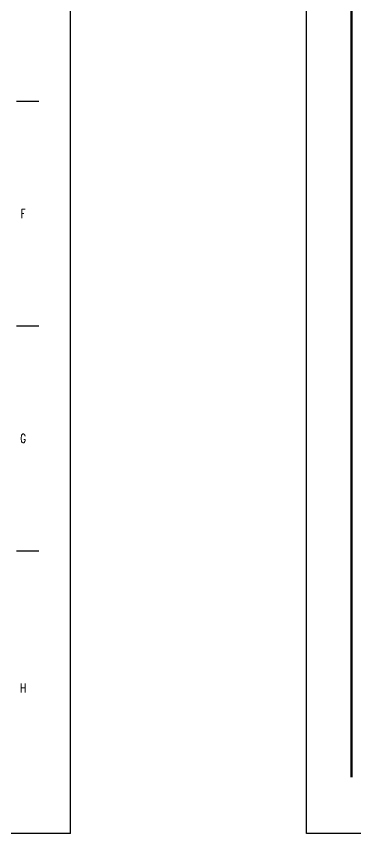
# Model space of a CAD drawing. Header units: millimetres. Extents: x 0 to 134087, y -49114 to 20834.
# Drawn here: x 21357 to 24023, y -49114 to -42687 of the extents above; entities that cross this region are included whole.
import ezdxf
from ezdxf.enums import TextEntityAlignment as Align

# ---------------------------------------------------------------- set-up
doc = ezdxf.new("R2010")
doc.units = ezdxf.units.MM
doc.header["$LTSCALE"] = 35
doc.styles.add('ROMANS', font='ROMANS.shx', dxfattribs={"width": 0.8})

# ---------------------------------------------------------------- blocks, each defined once
blk = doc.blocks.new('TITLE')
at = {"color": 7}
for p, q in [((0, 0), (0, 594.85)), ((841, 0), (841, 594.85)), ((824.02, 230.41), (831.1, 230.41)), ((824.02, 159.68), (831.1, 159.68)), ((824.02, 88.95), (831.1, 88.95)), ((841, 0), (0, 0))]:
    blk.add_line(p, q, dxfattribs=at)
at = {"color": 7, "const_width": 0.707}
blk.add_lwpolyline([(14.15, 577.17), (14.15, 17.68)], dxfattribs=at)
at = {"color": 7, "style": 'ROMANS', "width": 0.7}
for s, p in [('F', (826.15, 195.04)), ('G', (826.15, 124.31)), ('H', (826.15, 45.8))]:
    blk.add_text(s, height=2.83, dxfattribs=at).set_placement(p, align=Align.MIDDLE)

msp = doc.modelspace()

# ---------------------------------------------------------------- block references
at = {"linetype": 'ByBlock', "xscale": 24.99999999749996, "yscale": 24.99999999749996, "zscale": 24.99999999749996}
for p in [(756.2886, -49114.431), (23636.9795, -49114.431)]:
    msp.add_blockref('TITLE', p, dxfattribs=at)

doc.saveas('drawing.dxf')
